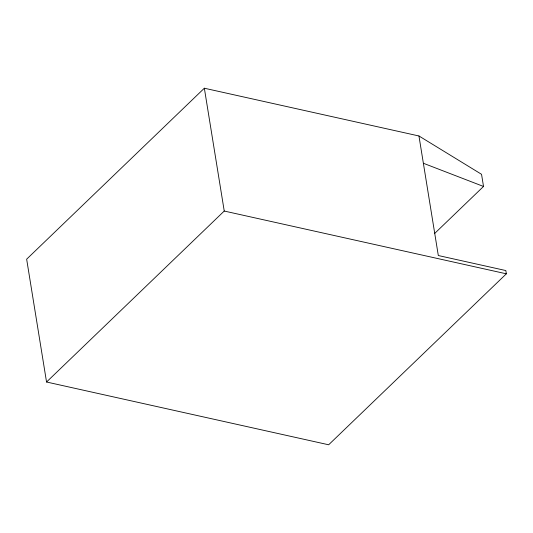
<?xml version="1.0" encoding="UTF-8"?>
<svg xmlns="http://www.w3.org/2000/svg" width="533" height="533" viewBox="0 0 533 533"><rect width="100%" height="100%" fill="white"/><g stroke="black" fill="none" stroke-linecap="round" stroke-linejoin="round"><path stroke-width="0.8" d="M204.346 88.218L26.65 259.185L46.544 382.008L328.654 444.782L506.35 273.815L505.824 270.551L438.313 255.527L418.951 135.975L204.346 88.218L224.24 211.041L46.544 382.008M434.468 233.647L483.518 186.457L481.546 174.304L418.951 135.975M224.24 211.041L506.35 273.815M423.369 163.258L483.518 186.457"/></g></svg>
